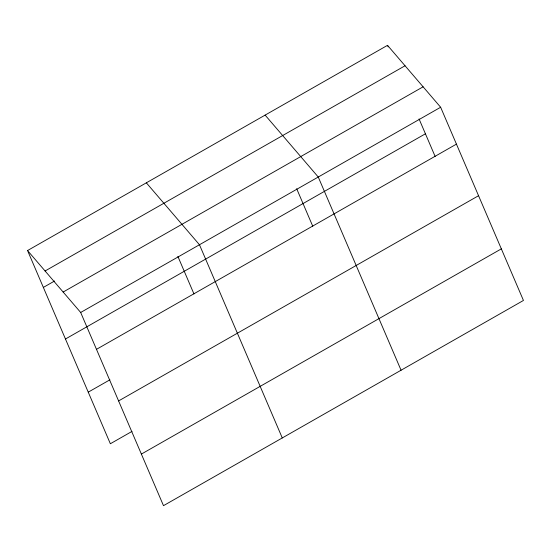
<?xml version="1.0" encoding="UTF-8"?>
<svg xmlns="http://www.w3.org/2000/svg" width="551" height="551" viewBox="0 0 551 551"><rect width="100%" height="100%" fill="white"/><g stroke="black" fill="none" stroke-linecap="round" stroke-linejoin="round"><path stroke-width="0.83" d="M27.55 250.547L387.511 45.334L440.642 107.252L523.45 300.453L163.489 505.666L80.68 312.472L27.55 250.547L110.358 443.748L132.02 431.392M45.086 270.982L405.047 65.769M43.35 287.408L54.556 281.024M63.151 292.037L423.113 86.817M80.68 312.472L440.642 107.252M65.459 339.003L425.427 133.79M96.48 349.334L456.448 144.121M88.243 392.154L109.911 379.804M118.596 400.928L478.557 195.708M141.373 454.079L501.341 248.866M265.127 115.104L318.258 177.029L401.066 370.231M146.339 182.822L199.469 244.747L282.277 437.949M387.511 45.334L388.186 46.897M419.056 118.933L435.138 156.456M296.672 188.711L312.754 226.227M177.883 256.429L193.966 293.952"/></g></svg>
